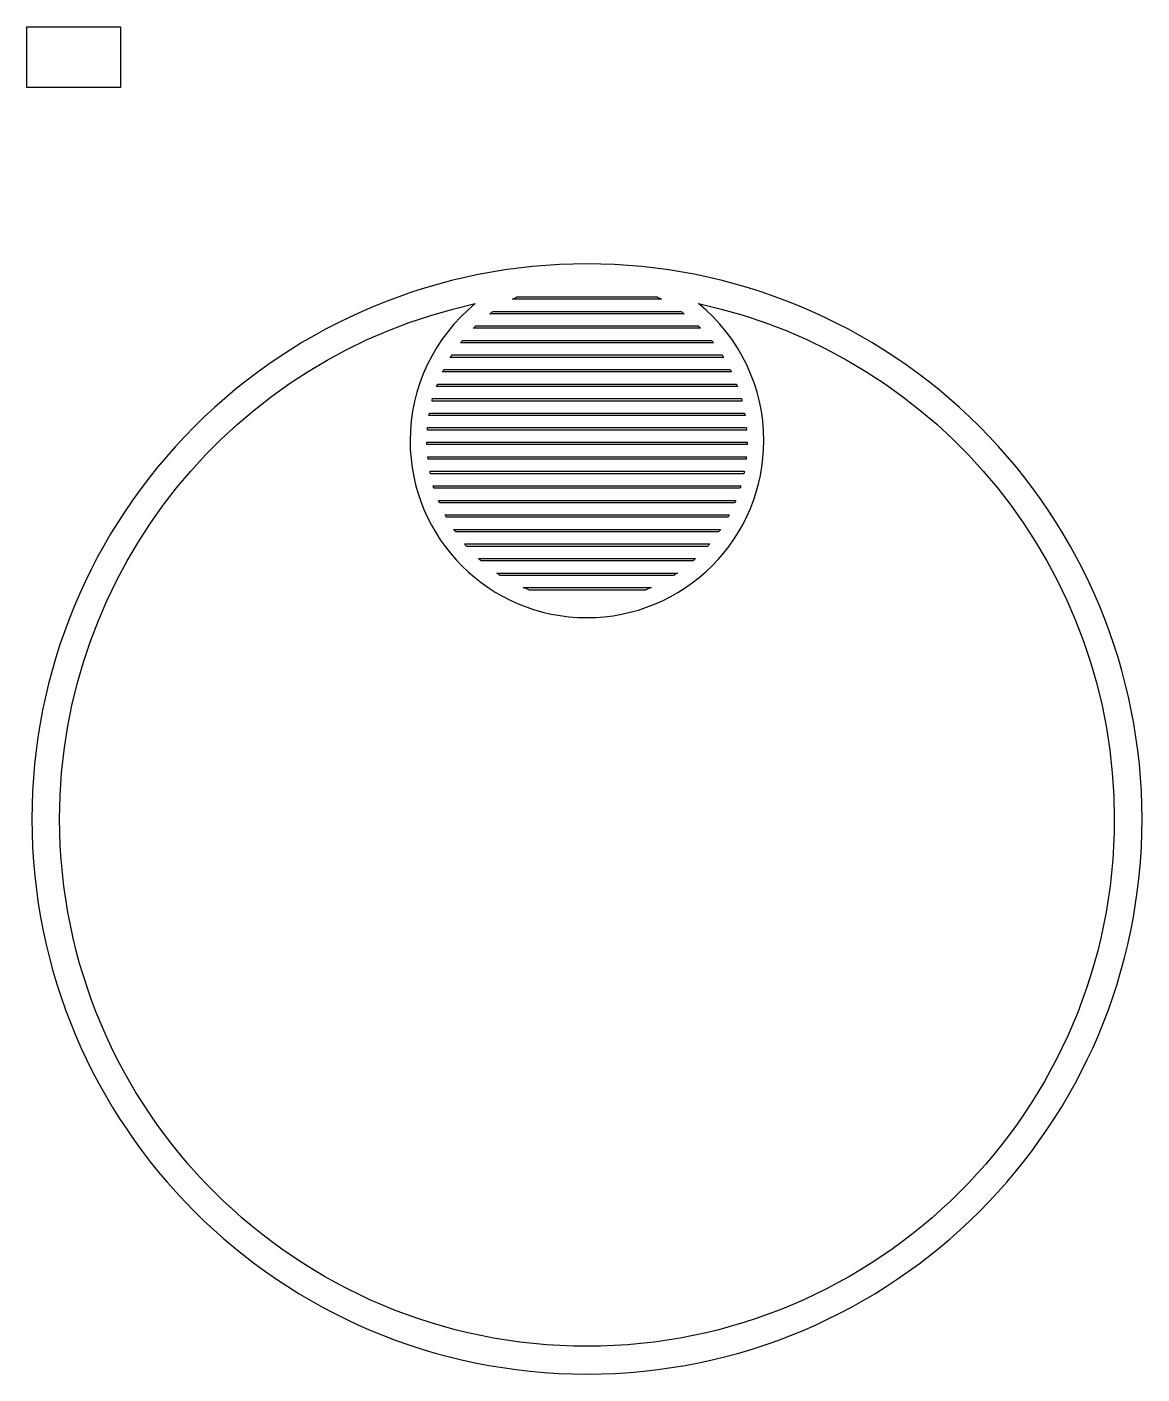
# Model space of a CAD drawing. Extents: x 4 to 205, y 50 to 293.
import ezdxf

# ---------------------------------------------------------------- set-up
doc = ezdxf.new("R2010")
doc.units = 0
doc.layers.add('Ebene_1', color=7, linetype='CONTINUOUS')

msp = doc.modelspace()

# ---------------------------------------------------------------- linework, layer by layer
at = {"layer": 'Ebene_1', "color": 7}
for p, q in [((4.25778, 292.782707), (21.062003, 292.782707)), ((4.25778, 281.87529), (4.25778, 292.782707)), ((21.062003, 292.782707), (21.062003, 281.87529)), ((21.062003, 281.87529), (4.25778, 281.87529)), ((105.016329, 250.151179), (105.016329, 250.151179)), ((118.422226, 243.790845), (91.638851, 243.790845)), ((92.404696, 244.226994), (117.654311, 244.226994)), ((92.404696, 244.226994), (92.404696, 244.226994)), ((125.105547, 243.005363), (125.105547, 243.005363)), ((122.48813, 241.174985), (87.566748, 241.174985)), ((88.130538, 241.611133), (121.923305, 241.611133)), ((88.130538, 241.611133), (88.130538, 241.611133)), ((125.461069, 238.559639), (84.588636, 238.559639)), ((85.012898, 238.995272), (125.035772, 238.995272)), ((85.012898, 238.995272), (85.012898, 238.995272)), ((127.76584, 235.943778), (82.279216, 235.943778)), ((82.598059, 236.379412), (127.44648, 236.379412)), ((82.598059, 236.379412), (82.598059, 236.379412)), ((129.610699, 233.327917), (80.430749, 233.327917)), ((80.682931, 233.764066), (129.363163, 233.764066)), ((80.682931, 233.764066), (80.682931, 233.764066)), ((131.012669, 230.712057), (79.029285, 230.712057)), ((79.263378, 231.148205), (130.779106, 231.148205)), ((79.263378, 231.148205), (79.263378, 231.148205)), ((132.071019, 228.096196), (77.967851, 228.096196)), ((78.128047, 228.532344), (131.910805, 228.532344)), ((78.128047, 228.532344), (78.128047, 228.532344)), ((132.900927, 225.480852), (77.135861, 225.480852)), ((77.228878, 225.916484), (132.807393, 225.916484)), ((77.228878, 225.916484), (77.228878, 225.916484)), ((76.668705, 223.30114), (133.367575, 223.30114)), ((76.668705, 223.30114), (76.668705, 223.30114)), ((76.347795, 220.685279), (133.685889, 220.685279)), ((76.347795, 220.685279), (76.347795, 220.685279)), ((133.460586, 222.86499), (76.57517, 222.86499)), ((133.716907, 220.249129), (76.316788, 220.249129)), ((76.198966, 218.069417), (133.846103, 218.069417)), ((76.198966, 218.069417), (76.198966, 218.069417)), ((133.835749, 217.633268), (76.229971, 217.633268)), ((76.386035, 215.453556), (133.705529, 215.453556)), ((76.386035, 215.453556), (76.386035, 215.453556)), ((133.653868, 215.017924), (76.41704, 215.017924)), ((76.775159, 212.838212), (133.324677, 212.838212)), ((76.775159, 212.838212), (76.775159, 212.838212)), ((133.229595, 212.402064), (76.869727, 212.402064)), ((77.344117, 210.222351), (132.689576, 210.222351)), ((77.344117, 210.222351), (77.344117, 210.222351)), ((132.551072, 209.786201), (77.503797, 209.786201)), ((78.316666, 207.606491), (131.785228, 207.606491)), ((78.316666, 207.606491), (78.316666, 207.606491)), ((131.598682, 207.17034), (78.479448, 207.17034)), ((79.527446, 204.990628), (130.580135, 204.990628)), ((79.527446, 204.990628), (79.527446, 204.990628)), ((130.341907, 204.554996), (79.765157, 204.554996)), ((81.029163, 202.374768), (129.029852, 202.374768)), ((81.029163, 202.374768), (81.029163, 202.374768)), ((128.734775, 201.939136), (81.355241, 201.939136)), ((82.986666, 199.759424), (127.070272, 199.759424)), ((82.986666, 199.759424), (82.986666, 199.759424)), ((126.700276, 199.323275), (83.343233, 199.323275)), ((85.522945, 197.143563), (124.570694, 197.143563)), ((85.522945, 197.143563), (85.522945, 197.143563)), ((124.090619, 196.707414), (85.959095, 196.707414)), ((88.812668, 194.527702), (121.284585, 194.527702)), ((88.812668, 194.527702), (88.812668, 194.527702)), ((120.641222, 194.09207), (89.39506, 194.09207)), ((93.533308, 191.911841), (116.563428, 191.911841)), ((93.533308, 191.911841), (93.533308, 191.911841)), ((115.51853, 191.476209), (94.70068, 191.476209))]:
    msp.add_line(p, q, dxfattribs=at)
for points in [[(105.016329, 250.151179), (78.529116, 250.151133), (53.126772, 239.629073), (34.397532, 220.899737)], [(175.635126, 220.899738), (156.905887, 239.629074), (131.503542, 250.151134), (105.016329, 250.151179)], [(10.13995, 150.280789), (10.144053, 194.936245), (41.287447, 233.54438), (84.930733, 242.998128)], [(84.930733, 242.998128), (77.507341, 236.957724), (73.19648, 227.897229), (73.192432, 218.326766)], [(91.638851, 243.790845), (91.891896, 243.940121), (92.147207, 244.085521), (92.404696, 244.226994)], [(117.654311, 244.226994), (117.912494, 244.085539), (118.168496, 243.94014), (118.422226, 243.790845)], [(125.105547, 243.005363), (168.750047, 233.549571), (199.892386, 194.937865), (199.892716, 150.280789)], [(136.840753, 218.326766), (136.839638, 227.899249), (132.529746, 236.962753), (125.105547, 243.005363)], [(87.566748, 241.174985), (87.752874, 241.322685), (87.940818, 241.468079), (88.130538, 241.611133)], [(121.923305, 241.611133), (122.113372, 241.468086), (122.301661, 241.322692), (122.48813, 241.174985)], [(84.588636, 238.559639), (84.728521, 238.706337), (84.86995, 238.851556), (85.012898, 238.995272)], [(125.035772, 238.995272), (125.179067, 238.851562), (125.320841, 238.706342), (125.461069, 238.559639)], [(82.279216, 235.943778), (82.384135, 236.089981), (82.490421, 236.235199), (82.598059, 236.379412)], [(127.44648, 236.379412), (127.554291, 236.235201), (127.660749, 236.089983), (127.76584, 235.943778)], [(80.430749, 233.327917), (80.513538, 233.474032), (80.597602, 233.61942), (80.682931, 233.764066)], [(129.363163, 233.764066), (129.446937, 233.619403), (129.529453, 233.474015), (129.610699, 233.327917)], [(79.029285, 230.712057), (79.106066, 230.858107), (79.1841, 231.003495), (79.263378, 231.148205)], [(130.779106, 231.148205), (130.858206, 231.003493), (130.936063, 230.858105), (131.012669, 230.712057)], [(77.967851, 228.096196), (78.020077, 228.242007), (78.073478, 228.387394), (78.128047, 228.532344)], [(131.910805, 228.532344), (131.96538, 228.387394), (132.018786, 228.242007), (132.071019, 228.096196)], [(77.135861, 225.480852), (77.165744, 225.6263), (77.196751, 225.771515), (77.228878, 225.916484)], [(132.807393, 225.916484), (132.839692, 225.771516), (132.870872, 225.626302), (132.900927, 225.480852)], [(76.57517, 222.86499), (76.605224, 223.010612), (76.636403, 223.156), (76.668705, 223.30114)], [(133.367575, 223.30114), (133.399703, 223.155998), (133.430707, 223.010611), (133.460586, 222.86499)], [(34.397532, 220.899737), (15.668293, 202.170401), (5.146365, 176.768002), (5.146455, 150.280789)], [(76.316788, 220.249129), (76.326021, 220.394589), (76.336357, 220.539976), (76.347795, 220.685279)], [(133.685889, 220.685279), (133.69733, 220.539976), (133.70767, 220.394589), (133.716907, 220.249129)], [(204.886204, 150.280789), (204.886295, 176.768002), (194.364366, 202.170402), (175.635126, 220.899738)], [(73.192432, 218.326766), (73.192353, 200.750734), (87.440386, 186.50247), (105.016329, 186.502352)], [(127.519626, 195.823405), (133.487876, 201.791653), (136.840791, 209.886365), (136.840753, 218.326766)], [(76.229971, 217.633268), (76.218534, 217.778571), (76.208199, 217.923958), (76.198966, 218.069417)], [(133.846103, 218.069417), (133.843751, 217.92401), (133.8403, 217.778623), (133.835749, 217.633268)], [(76.41704, 215.017924), (76.405606, 215.163055), (76.39527, 215.308269), (76.386035, 215.453556)], [(133.705529, 215.453556), (133.689413, 215.308217), (133.672192, 215.163002), (133.653868, 215.017924)], [(76.869727, 212.402064), (76.837079, 212.5472), (76.805556, 212.692588), (76.775159, 212.838212)], [(133.324677, 212.838212), (133.294109, 212.692586), (133.262414, 212.547199), (133.229595, 212.402064)], [(77.503797, 209.786201), (77.4494, 209.931153), (77.396172, 210.076542), (77.344117, 210.222351)], [(132.689576, 210.222351), (132.644562, 210.076604), (132.598393, 209.931216), (132.551072, 209.786201)], [(78.479448, 207.17034), (78.424014, 207.315284), (78.369752, 207.460672), (78.316666, 207.606491)], [(131.785228, 207.606491), (131.724243, 207.460598), (131.662059, 207.31521), (131.598682, 207.17034)], [(79.765157, 204.554996), (79.684672, 204.699522), (79.605432, 204.844738), (79.527446, 204.990628)], [(130.580135, 204.990628), (130.501977, 204.844737), (130.422565, 204.699521), (130.341907, 204.554996)], [(81.355241, 201.939136), (81.24518, 202.083318), (81.136483, 202.228535), (81.029163, 202.374768)], [(129.029852, 202.374768), (128.93282, 202.228663), (128.834457, 202.083446), (128.734775, 201.939136)], [(83.343233, 199.323275), (83.22296, 199.467493), (83.104099, 199.612883), (82.986666, 199.759424)], [(127.070272, 199.759424), (126.948385, 199.612821), (126.825046, 199.467431), (126.700276, 199.323275)], [(85.959095, 196.707414), (85.812161, 196.851238), (85.666769, 196.996629), (85.522945, 197.143563)], [(124.570694, 197.143563), (124.412309, 196.996385), (124.252274, 196.850992), (124.090619, 196.707414)], [(89.39506, 194.09207), (89.199105, 194.234826), (89.004959, 194.380049), (88.812668, 194.527702)], [(105.016329, 186.502352), (113.456686, 186.502269), (121.551376, 189.855156), (127.519626, 195.823405)], [(121.284585, 194.527702), (121.072097, 194.379608), (120.857623, 194.234384), (120.641222, 194.09207)], [(94.70068, 191.476209), (94.308464, 191.612994), (93.919249, 191.758239), (93.533308, 191.911841)], [(116.563428, 191.911841), (116.218013, 191.759806), (115.869646, 191.614568), (115.51853, 191.476209)], [(5.146455, 150.280789), (5.146552, 95.124221), (49.859761, 50.411012), (105.016329, 50.410916)], [(105.016329, 55.404411), (52.617591, 55.404505), (10.140044, 97.882051), (10.13995, 150.280789)], [(105.016329, 50.410916), (160.172898, 50.411011), (204.886108, 95.12422), (204.886204, 150.280789)], [(199.892716, 150.280789), (199.892622, 97.882048), (157.41507, 55.4045), (105.016329, 55.404411)]]:
    msp.add_open_spline(points, degree=3, dxfattribs=at)

doc.saveas('drawing.dxf')
